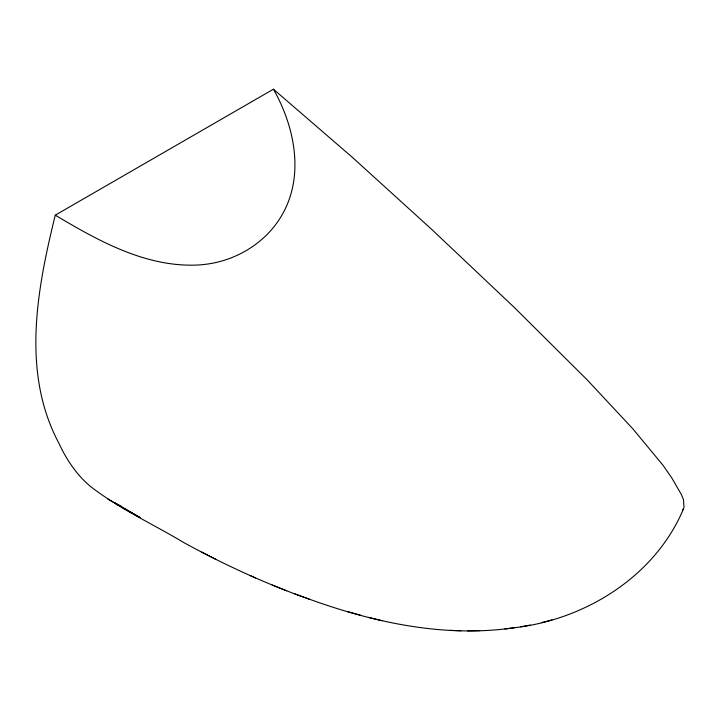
<?xml version="1.0" encoding="UTF-8"?>
<svg xmlns="http://www.w3.org/2000/svg" width="720" height="720" viewBox="0 0 720 720"><rect width="100%" height="100%" fill="white"/><g stroke="black" fill="none" stroke-linecap="round" stroke-linejoin="round"><path stroke-width="1.08" d="M682.443 510.534L684 507.474L683.46 499.617L681.462 494.685L671.643 477.684L662.823 465.048L632.898 428.877L587.124 379.809L514.566 307.71L432.459 230.094L352.674 157.608L273.438 89.199L55.269 215.163C37.134 288.999 21.186 372.204 58.725 442.908C66.213 459.144 76.293 474.444 90.036 486.072C118.8 508.617 152.568 523.8 183.807 542.583C224.055 564.597 265.851 583.875 309.15 599.112C374.571 622.746 444.978 637.929 514.647 627.705C585.468 619.434 654.768 576.522 683.217 509.508M541.737 622.602L551.961 619.911M520.632 626.787L530.262 625.095M504.918 628.929L514.647 627.705M467.514 630.801L479.7 630.639M450.297 630.351L460.926 630.72M368.523 617.364L382.068 620.73M347.013 611.397L360.927 615.357M294.759 593.883L309.15 599.112M272.178 585.018L286.605 590.76M250.065 575.487L255.537 577.953M201.6 552.078L215.766 559.287M121.41 506.349L114.354 502.704L140.049 517.554L107.694 498.861M55.269 215.163C98.316 240.84 145.8 267.381 197.631 265.032A69.615 40.194 0 0 0 215.613 262.584C242.91 256.554 268.02 239.436 281.988 215.001C304.713 175.815 294.723 126.729 273.438 89.199"/></g></svg>
